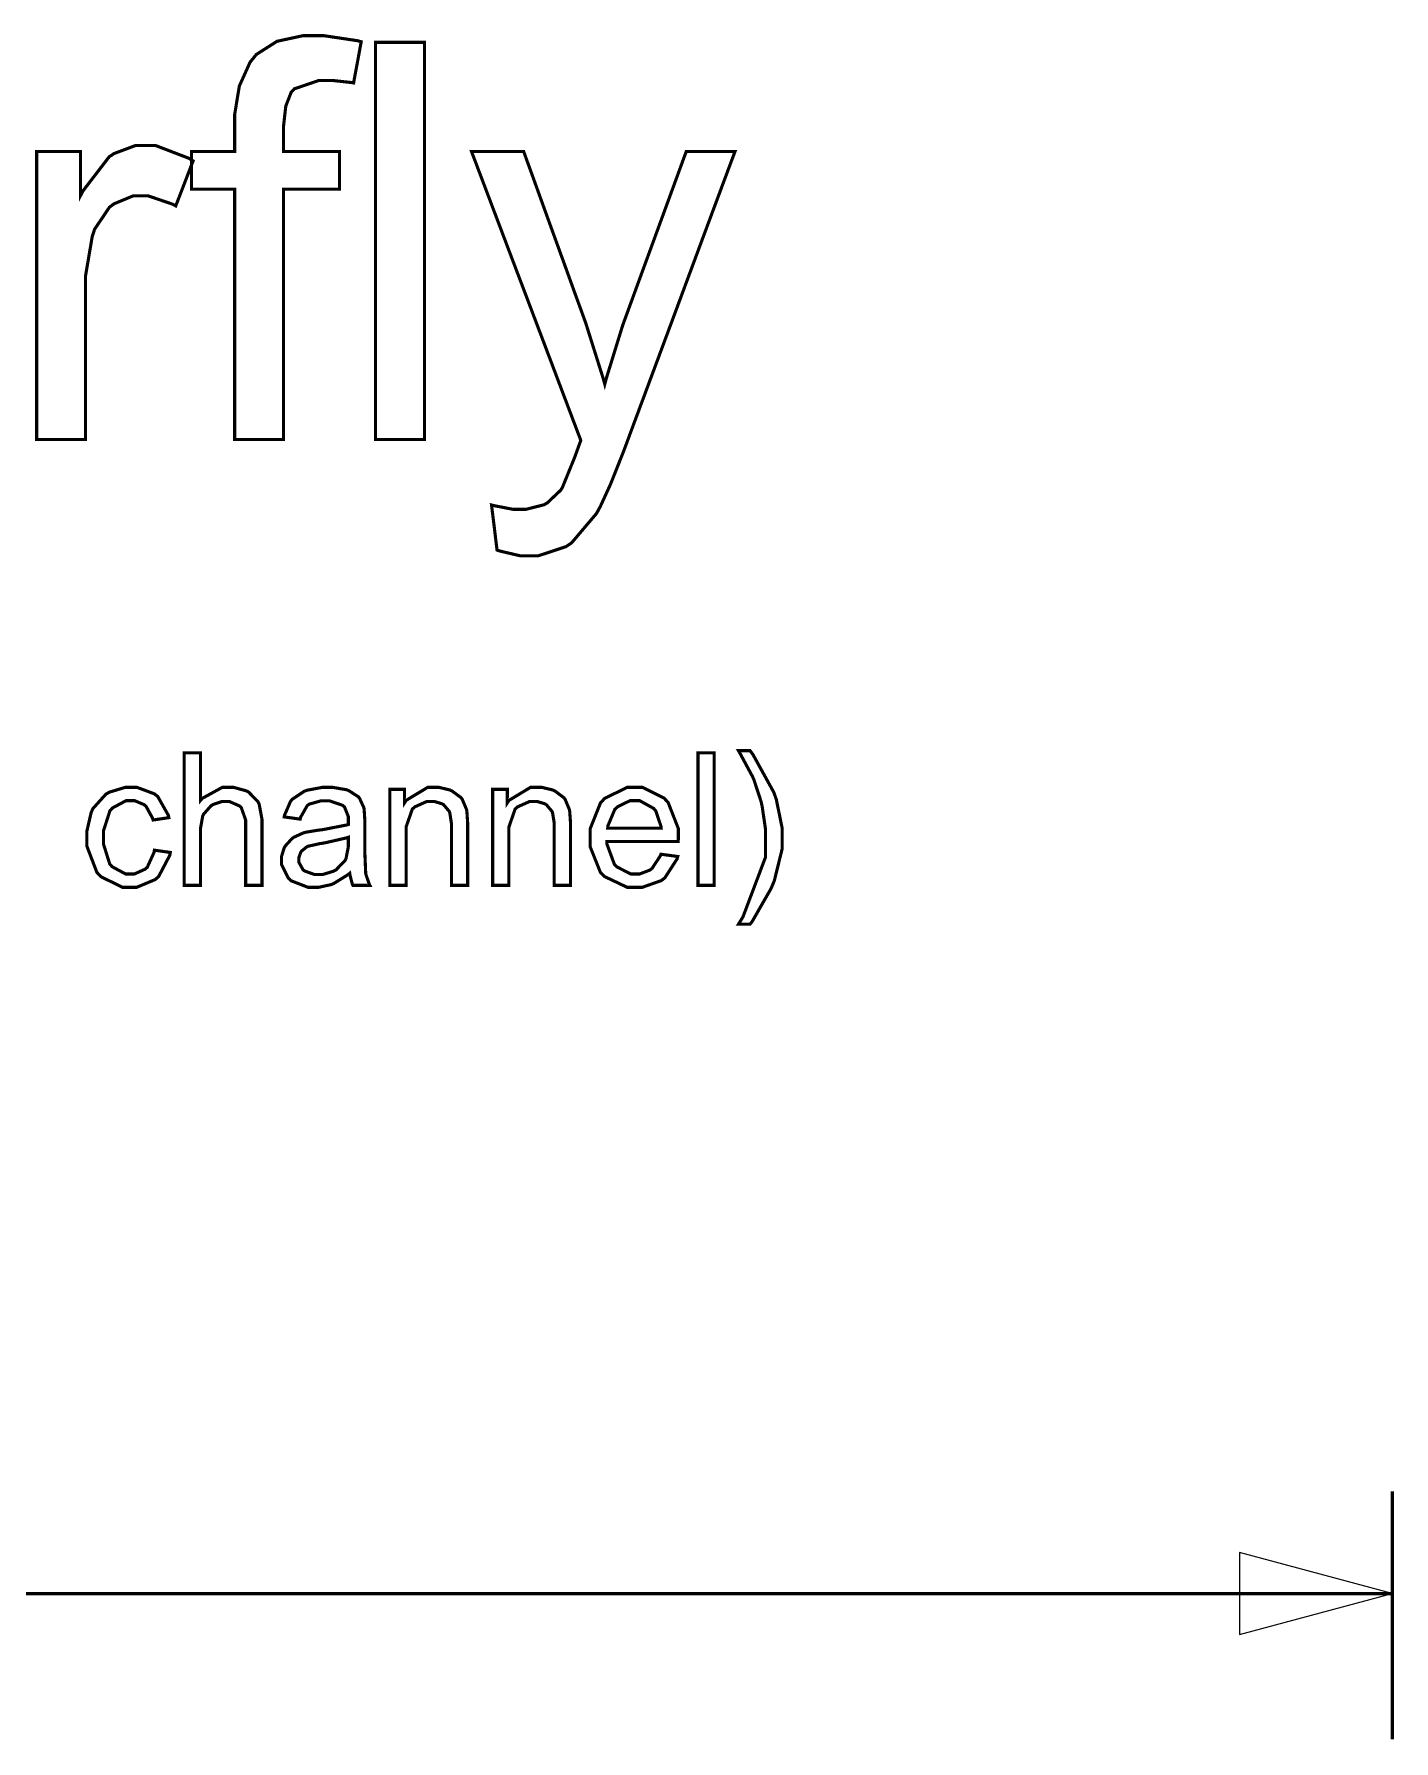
# Model space of a CAD drawing. Extents: x 1.04 to 7.6, y 1.38 to 10.43.
# Drawn here: x 5.73 to 7.037, y 8.793 to 10.433 of the extents above; entities that cross this region are included whole.
import ezdxf

# ---------------------------------------------------------------- set-up
doc = ezdxf.new("R2010")
doc.units = 0
doc.layers.get('0').update_dxf_attribs({"linetype": 'CONTINUOUS'})

msp = doc.modelspace()

# ---------------------------------------------------------------- linework, layer by layer
at = {"color": 250, "const_width": 0.003}
for points in [[(5.92236, 10.0435), (5.92236, 10.0435), (5.92236, 10.0811), (5.92236, 10.1637), (5.92236, 10.2464), (5.92236, 10.284), (5.92236, 10.284), (5.92236, 10.284), (5.91585, 10.284), (5.90158, 10.284), (5.88726, 10.284), (5.88081, 10.284), (5.88081, 10.284), (5.88081, 10.284), (5.88081, 10.3021), (5.88081, 10.3202), (5.88081, 10.3202), (5.88081, 10.3202), (5.88726, 10.3202), (5.90158, 10.3202), (5.91585, 10.3202), (5.92236, 10.3202), (5.92236, 10.3202), (5.92236, 10.3202), (5.92236, 10.3336), (5.92236, 10.3469), (5.92236, 10.3469), (5.92236, 10.3561), (5.92681, 10.3832), (5.93718, 10.4062), (5.94015, 10.4098), (5.94308, 10.4135), (5.963, 10.4262), (5.9879, 10.4316), (5.99621, 10.4316), (6.00814, 10.4316), (6.04025, 10.4268), (6.04394, 10.4258), (6.04394, 10.4258), (6.04281, 10.4196), (6.04031, 10.406), (6.03776, 10.3924), (6.03668, 10.3862), (6.03668, 10.3862), (6.03435, 10.3866), (6.01708, 10.3885), (6.01133, 10.3885), (6.00304, 10.3885), (5.97965, 10.3805), (5.97819, 10.3788), (5.97667, 10.3773), (5.97146, 10.3639), (5.96929, 10.3446), (5.96929, 10.3381), (5.96929, 10.3381), (5.96929, 10.3292), (5.96929, 10.3202), (5.96929, 10.3202), (5.96929, 10.3202), (5.97771, 10.3202), (5.99621, 10.3202), (6.01471, 10.3202), (6.02317, 10.3202), (6.02317, 10.3202), (6.02317, 10.3202), (6.02317, 10.3021), (6.02317, 10.284), (6.02317, 10.284), (6.02317, 10.284), (6.01471, 10.284), (5.99621, 10.284), (5.97771, 10.284), (5.96929, 10.284), (5.96929, 10.284), (5.96929, 10.284), (5.96929, 10.2464), (5.96929, 10.1637), (5.96929, 10.0811), (5.96929, 10.0435), (5.96929, 10.0435), (5.96929, 10.0435), (5.96192, 10.0435), (5.94581, 10.0435), (5.92969, 10.0435), (5.92236, 10.0435), (5.92236, 10.0435)], [(6.05778, 10.0435), (6.05778, 10.0435), (6.05778, 10.0599), (6.05778, 10.1032), (6.05778, 10.1643), (6.05778, 10.2344), (6.05778, 10.3045), (6.05778, 10.3656), (6.05778, 10.4089), (6.05778, 10.4252), (6.05778, 10.4252), (6.05778, 10.4252), (6.06511, 10.4252), (6.08122, 10.4252), (6.09733, 10.4252), (6.10471, 10.4252), (6.10471, 10.4252), (6.10471, 10.4252), (6.10471, 10.4089), (6.10471, 10.3656), (6.10471, 10.3045), (6.10471, 10.2344), (6.10471, 10.1643), (6.10471, 10.1032), (6.10471, 10.0599), (6.10471, 10.0435), (6.10471, 10.0435), (6.10471, 10.0435), (6.09733, 10.0435), (6.08122, 10.0435), (6.06511, 10.0435), (6.05778, 10.0435), (6.05778, 10.0435)], [(5.73204, 10.0435), (5.73204, 10.0435), (5.73204, 10.0867), (5.73204, 10.1819), (5.73204, 10.277), (5.73204, 10.3202), (5.73204, 10.3202), (5.73204, 10.3202), (5.73861, 10.3202), (5.7531, 10.3202), (5.76753, 10.3202), (5.77414, 10.3202), (5.77414, 10.3202), (5.77414, 10.3202), (5.77414, 10.3136), (5.77414, 10.299), (5.77414, 10.2845), (5.77414, 10.2778), (5.77414, 10.2778), (5.77681, 10.2828), (5.80171, 10.3152), (5.80404, 10.3167), (5.80632, 10.3183), (5.82715, 10.3261), (5.83415, 10.3261), (5.84619, 10.3261), (5.87825, 10.3138), (5.88238, 10.3112), (5.88238, 10.3112), (5.87972, 10.3045), (5.87403, 10.2896), (5.86828, 10.2747), (5.86567, 10.268), (5.86567, 10.268), (5.86279, 10.2696), (5.83936, 10.2776), (5.83154, 10.2776), (5.82465, 10.2776), (5.8061, 10.2699), (5.8041, 10.2683), (5.80203, 10.2668), (5.78765, 10.2455), (5.78678, 10.2427), (5.78543, 10.2386), (5.77897, 10.2007), (5.77897, 10.1881), (5.77897, 10.1881), (5.77897, 10.1655), (5.77897, 10.1158), (5.77897, 10.0661), (5.77897, 10.0435), (5.77897, 10.0435), (5.77897, 10.0435), (5.7716, 10.0435), (5.75549, 10.0435), (5.73936, 10.0435), (5.73204, 10.0435), (5.73204, 10.0435)], [(6.17453, 9.93718), (6.17453, 9.93718), (6.17367, 9.94396), (6.17188, 9.95888), (6.17003, 9.97379), (6.16922, 9.98053), (6.16922, 9.98053), (6.17176, 9.97988), (6.19, 9.97635), (6.19607, 9.97635), (6.20231, 9.97635), (6.21957, 9.98074), (6.22114, 9.98161), (6.22271, 9.98247), (6.23557, 9.99462), (6.2366, 9.99615), (6.23731, 9.99735), (6.24918, 10.0265), (6.25087, 10.0312), (6.25108, 10.0318), (6.25456, 10.0414), (6.25504, 10.0426), (6.25504, 10.0426), (6.25049, 10.0546), (6.23861, 10.086), (6.22179, 10.1305), (6.20253, 10.1814), (6.18321, 10.2324), (6.16639, 10.2769), (6.15451, 10.3083), (6.15001, 10.3202), (6.15001, 10.3202), (6.15001, 10.3202), (6.15782, 10.3202), (6.17507, 10.3202), (6.19228, 10.3202), (6.20014, 10.3202), (6.20014, 10.3202), (6.20014, 10.3202), (6.20258, 10.3134), (6.20915, 10.2953), (6.21837, 10.2697), (6.229, 10.2403), (6.23964, 10.211), (6.24886, 10.1854), (6.25543, 10.1674), (6.25792, 10.1605), (6.25792, 10.1605), (6.25976, 10.1554), (6.27653, 10.1022), (6.27806, 10.0966), (6.2794, 10.1018), (6.29546, 10.1538), (6.29736, 10.1589), (6.29736, 10.1589), (6.29986, 10.1658), (6.30653, 10.1841), (6.31597, 10.2099), (6.32682, 10.2395), (6.33768, 10.2692), (6.34711, 10.295), (6.35379, 10.3133), (6.35633, 10.3202), (6.35633, 10.3202), (6.35633, 10.3202), (6.36367, 10.3202), (6.37978, 10.3202), (6.39589, 10.3202), (6.40321, 10.3202), (6.40321, 10.3202), (6.40321, 10.3202), (6.39871, 10.3082), (6.38683, 10.2763), (6.37007, 10.2312), (6.35092, 10.1795), (6.33171, 10.1278), (6.31494, 10.0827), (6.30306, 10.0508), (6.29861, 10.0387), (6.29861, 10.0387), (6.29579, 10.0312), (6.28353, 10.0004), (6.27376, 9.97906), (6.27219, 9.97618), (6.27007, 9.97233), (6.24615, 9.94412), (6.24349, 9.94233), (6.24078, 9.94054), (6.21382, 9.93158), (6.20486, 9.93158), (6.19726, 9.93158), (6.17731, 9.93625), (6.17453, 9.93718)], [(6.41775, 9.57764), (6.41775, 9.57764), (6.41217, 9.57764), (6.40657, 9.57764), (6.40657, 9.57764), (6.41086, 9.58458), (6.43251, 9.64193), (6.43251, 9.66103), (6.43251, 9.66911), (6.42936, 9.69069), (6.42876, 9.69336), (6.42828, 9.69553), (6.42144, 9.71636), (6.42057, 9.71838), (6.41997, 9.71967), (6.40831, 9.74132), (6.40657, 9.74436), (6.40657, 9.74436), (6.41217, 9.74436), (6.41775, 9.74436), (6.41775, 9.74436), (6.42046, 9.74072), (6.44054, 9.70432), (6.44185, 9.70063), (6.44293, 9.69749), (6.44851, 9.67019), (6.44851, 9.66108), (6.44851, 9.64979), (6.44103, 9.61947), (6.43956, 9.61583), (6.43804, 9.61219), (6.41986, 9.5804), (6.41775, 9.57764)], [(5.87381, 9.61496), (5.87381, 9.61496), (5.87381, 9.63488), (5.87381, 9.6786), (5.87381, 9.72239), (5.87381, 9.74224), (5.87381, 9.74224), (5.87381, 9.74224), (5.88162, 9.74224), (5.88943, 9.74224), (5.88943, 9.74224), (5.88943, 9.74224), (5.88943, 9.73514), (5.88943, 9.71935), (5.88943, 9.70361), (5.88943, 9.69646), (5.88943, 9.69646), (5.89122, 9.69857), (5.91043, 9.70915), (5.91689, 9.70915), (5.92128, 9.70915), (5.93332, 9.70583), (5.93463, 9.70514), (5.93587, 9.70449), (5.94482, 9.69521), (5.94536, 9.69401), (5.9459, 9.69288), (5.94862, 9.67822), (5.94862, 9.67333), (5.94862, 9.67333), (5.94862, 9.66422), (5.94862, 9.64415), (5.94862, 9.62414), (5.94862, 9.61496), (5.94862, 9.61496), (5.94862, 9.61496), (5.94075, 9.61496), (5.93294, 9.61496), (5.93294, 9.61496), (5.93294, 9.61496), (5.93294, 9.62408), (5.93294, 9.64415), (5.93294, 9.66422), (5.93294, 9.67329), (5.93294, 9.67329), (5.93294, 9.67757), (5.92876, 9.68946), (5.92796, 9.69032), (5.92708, 9.69125), (5.91699, 9.69564), (5.91363, 9.69564), (5.91038, 9.69564), (5.90164, 9.69271), (5.90067, 9.69206), (5.89963, 9.69146), (5.89242, 9.68332), (5.89199, 9.68229), (5.89154, 9.68132), (5.88943, 9.66932), (5.88943, 9.66531), (5.88943, 9.66531), (5.88943, 9.65744), (5.88943, 9.64014), (5.88943, 9.62283), (5.88943, 9.61496), (5.88943, 9.61496), (5.88943, 9.61496), (5.88162, 9.61496), (5.87381, 9.61496), (5.87381, 9.61496)], [(6.36762, 9.61496), (6.36762, 9.61496), (6.36762, 9.63488), (6.36762, 9.6786), (6.36762, 9.72239), (6.36762, 9.74224), (6.36762, 9.74224), (6.36762, 9.74224), (6.37543, 9.74224), (6.38325, 9.74224), (6.38325, 9.74224), (6.38325, 9.74224), (6.38325, 9.72239), (6.38325, 9.6786), (6.38325, 9.63488), (6.38325, 9.61496), (6.38325, 9.61496), (6.38325, 9.61496), (6.37543, 9.61496), (6.36762, 9.61496), (6.36762, 9.61496)], [(5.84517, 9.64876), (5.84517, 9.64876), (5.85281, 9.64768), (5.86046, 9.6466), (5.86046, 9.6466), (5.86003, 9.64399), (5.84928, 9.62349), (5.8476, 9.62196), (5.84586, 9.6205), (5.82807, 9.61301), (5.82215, 9.61301), (5.81456, 9.61301), (5.79372, 9.62332), (5.79183, 9.62537), (5.78988, 9.62744), (5.78033, 9.65246), (5.78033, 9.66075), (5.78033, 9.66732), (5.7844, 9.685), (5.78526, 9.68685), (5.78608, 9.68875), (5.79861, 9.70264), (5.80029, 9.70356), (5.80197, 9.70454), (5.81717, 9.70915), (5.82226, 9.70915), (5.8284, 9.70915), (5.84517, 9.7029), (5.84679, 9.70161), (5.84836, 9.70036), (5.85856, 9.68235), (5.85906, 9.68001), (5.85906, 9.68001), (5.85146, 9.67888), (5.84392, 9.67774), (5.84392, 9.67774), (5.84353, 9.67931), (5.83713, 9.69092), (5.83621, 9.69168), (5.83529, 9.69249), (5.82601, 9.6964), (5.82292, 9.6964), (5.81808, 9.6964), (5.8049, 9.68935), (5.80365, 9.68793), (5.8024, 9.68653), (5.79628, 9.66754), (5.79628, 9.66118), (5.79628, 9.65446), (5.80219, 9.63564), (5.80339, 9.63422), (5.80458, 9.63286), (5.8176, 9.62582), (5.822, 9.62582), (5.82579, 9.62582), (5.83632, 9.63053), (5.83735, 9.63146), (5.83838, 9.63243), (5.84489, 9.64681), (5.84517, 9.64876)], [(6.03288, 9.62651), (6.03142, 9.62532), (6.01742, 9.61664), (6.01611, 9.6161), (6.01476, 9.61561), (6.00282, 9.61301), (5.99886, 9.61301), (5.993, 9.61301), (5.97683, 9.61925), (5.97547, 9.62044), (5.97407, 9.62169), (5.96729, 9.63493), (5.96729, 9.63932), (5.96729, 9.64242), (5.96983, 9.65076), (5.97038, 9.65169), (5.97086, 9.65267), (5.9776, 9.6601), (5.97846, 9.66064), (5.97928, 9.66124), (5.98861, 9.66547), (5.98969, 9.66575), (5.99046, 9.66596), (6.00206, 9.66792), (6.00364, 9.66808), (6.00678, 9.66846), (6.03, 9.67296), (6.03153, 9.67344), (6.03153, 9.67399), (6.03163, 9.67665), (6.03163, 9.67751), (6.03163, 9.68088), (6.02789, 9.69026), (6.02718, 9.69092), (6.02615, 9.69185), (6.01351, 9.69618), (6.00933, 9.69618), (6.00526, 9.69618), (5.99393, 9.69299), (5.99306, 9.69233), (5.99214, 9.69168), (5.98562, 9.68028), (5.98525, 9.6786), (5.98525, 9.6786), (5.9776, 9.67969), (5.96994, 9.68072), (5.96994, 9.68072), (5.97026, 9.6824), (5.97601, 9.69564), (5.97683, 9.69661), (5.9776, 9.69764), (5.98915, 9.70535), (5.99067, 9.70589), (5.99214, 9.70643), (6.00678, 9.70915), (6.01167, 9.70915), (6.01644, 9.70915), (6.02968, 9.70688), (6.03093, 9.70638), (6.03212, 9.70594), (6.04118, 9.70008), (6.04178, 9.69937), (6.04232, 9.69868), (6.04639, 9.68983), (6.04665, 9.68875), (6.04676, 9.6881), (6.04742, 9.67785), (6.04742, 9.67437), (6.04742, 9.67437), (6.04742, 9.66401), (6.04742, 9.65365), (6.04742, 9.65365), (6.04742, 9.64681), (6.04824, 9.62711), (6.04839, 9.62614), (6.04856, 9.62517), (6.05176, 9.61589), (6.05225, 9.61496), (6.05225, 9.61496), (6.04406, 9.61496), (6.03592, 9.61496), (6.03592, 9.61496), (6.03549, 9.61583), (6.03299, 9.62543), (6.03288, 9.62651)], [(6.07146, 9.61496), (6.07146, 9.61496), (6.07146, 9.62939), (6.07146, 9.66108), (6.07146, 9.69282), (6.07146, 9.70719), (6.07146, 9.70719), (6.07146, 9.70719), (6.07844, 9.70719), (6.0855, 9.70719), (6.0855, 9.70719), (6.0855, 9.70719), (6.0855, 9.70068), (6.0855, 9.69412), (6.0855, 9.69412), (6.08718, 9.69667), (6.10786, 9.70915), (6.11481, 9.70915), (6.1186, 9.70915), (6.1289, 9.70671), (6.1301, 9.70617), (6.13124, 9.70568), (6.13997, 9.69917), (6.14057, 9.69835), (6.14111, 9.69754), (6.14518, 9.68793), (6.1454, 9.68679), (6.14551, 9.68608), (6.14626, 9.67524), (6.14626, 9.6716), (6.14626, 9.6716), (6.14626, 9.66276), (6.14626, 9.64328), (6.14626, 9.62386), (6.14626, 9.61496), (6.14626, 9.61496), (6.14626, 9.61496), (6.13846, 9.61496), (6.13064, 9.61496), (6.13064, 9.61496), (6.13064, 9.61496), (6.13064, 9.62375), (6.13064, 9.64301), (6.13064, 9.66228), (6.13064, 9.67101), (6.13064, 9.67101), (6.13064, 9.67458), (6.12913, 9.68451), (6.12885, 9.68528), (6.12853, 9.68608), (6.12315, 9.69243), (6.1224, 9.69288), (6.12158, 9.69336), (6.11399, 9.69564), (6.11149, 9.69564), (6.10721, 9.69564), (6.09554, 9.69043), (6.09435, 9.68935), (6.0931, 9.68832), (6.08708, 9.67106), (6.08708, 9.66531), (6.08708, 9.66531), (6.08708, 9.65744), (6.08708, 9.64014), (6.08708, 9.62283), (6.08708, 9.61496), (6.08708, 9.61496), (6.08708, 9.61496), (6.07926, 9.61496), (6.07146, 9.61496), (6.07146, 9.61496)], [(6.17031, 9.61496), (6.17031, 9.61496), (6.17031, 9.62939), (6.17031, 9.66108), (6.17031, 9.69282), (6.17031, 9.70719), (6.17031, 9.70719), (6.17031, 9.70719), (6.17731, 9.70719), (6.18435, 9.70719), (6.18435, 9.70719), (6.18435, 9.70719), (6.18435, 9.70068), (6.18435, 9.69412), (6.18435, 9.69412), (6.18604, 9.69667), (6.20671, 9.70915), (6.21365, 9.70915), (6.21744, 9.70915), (6.22775, 9.70671), (6.22894, 9.70617), (6.23008, 9.70568), (6.23882, 9.69917), (6.23942, 9.69835), (6.23996, 9.69754), (6.24397, 9.68793), (6.24425, 9.68679), (6.24436, 9.68608), (6.24511, 9.67524), (6.24511, 9.6716), (6.24511, 9.6716), (6.24511, 9.66276), (6.24511, 9.64328), (6.24511, 9.62386), (6.24511, 9.61496), (6.24511, 9.61496), (6.24511, 9.61496), (6.23731, 9.61496), (6.22949, 9.61496), (6.22949, 9.61496), (6.22949, 9.61496), (6.22949, 9.62375), (6.22949, 9.64301), (6.22949, 9.66228), (6.22949, 9.67101), (6.22949, 9.67101), (6.22949, 9.67458), (6.22792, 9.68451), (6.22765, 9.68528), (6.22732, 9.68608), (6.22194, 9.69243), (6.22119, 9.69288), (6.22043, 9.69336), (6.21283, 9.69564), (6.21035, 9.69564), (6.206, 9.69564), (6.19433, 9.69043), (6.19314, 9.68935), (6.19189, 9.68832), (6.18593, 9.67106), (6.18593, 9.66531), (6.18593, 9.66531), (6.18593, 9.65744), (6.18593, 9.64014), (6.18593, 9.62283), (6.18593, 9.61496), (6.18593, 9.61496), (6.18593, 9.61496), (6.17811, 9.61496), (6.17031, 9.61496), (6.17031, 9.61496)], [(6.33203, 9.64486), (6.33203, 9.64486), (6.34011, 9.64378), (6.34819, 9.64268), (6.34819, 9.64268), (6.34754, 9.64035), (6.33578, 9.62213), (6.3341, 9.62082), (6.33236, 9.61951), (6.31392, 9.61301), (6.30778, 9.61301), (6.29975, 9.61301), (6.27778, 9.62343), (6.27582, 9.62549), (6.27382, 9.62756), (6.264, 9.65213), (6.264, 9.66032), (6.264, 9.66932), (6.27393, 9.69422), (6.27593, 9.69635), (6.27789, 9.69851), (6.29964, 9.70915), (6.30692, 9.70915), (6.31446, 9.70915), (6.33513, 9.69874), (6.33708, 9.69661), (6.33897, 9.69456), (6.34874, 9.6696), (6.34874, 9.66124), (6.34874, 9.66021), (6.34868, 9.65761), (6.34868, 9.65712), (6.34868, 9.65712), (6.33794, 9.65712), (6.31435, 9.65712), (6.29069, 9.65712), (6.28, 9.65712), (6.28, 9.65712), (6.28011, 9.65463), (6.28728, 9.63525), (6.28857, 9.6339), (6.28982, 9.6326), (6.30328, 9.62582), (6.30778, 9.62582), (6.31142, 9.62582), (6.3214, 9.62961), (6.32243, 9.63038), (6.3234, 9.63112), (6.33143, 9.64324), (6.33203, 9.64486)], [(6.28087, 9.66992), (6.28087, 9.66992), (6.28885, 9.66992), (6.30653, 9.66992), (6.32422, 9.66992), (6.33225, 9.66992), (6.33225, 9.66992), (6.33203, 9.67188), (6.3271, 9.68642), (6.32633, 9.68733), (6.32508, 9.68886), (6.31153, 9.6964), (6.30701, 9.6964), (6.30246, 9.6964), (6.29015, 9.69037), (6.28896, 9.68918), (6.28771, 9.68799), (6.28097, 9.67193), (6.28087, 9.66992)], [(6.03163, 9.66118), (6.03017, 9.66064), (6.00885, 9.65576), (6.00603, 9.65533), (6.00439, 9.65511), (5.993, 9.65256), (5.99235, 9.65224), (5.99164, 9.65196), (5.98649, 9.64774), (5.98617, 9.64719), (5.98579, 9.64665), (5.984, 9.6415), (5.984, 9.63976), (5.984, 9.63721), (5.9879, 9.63015), (5.98872, 9.62944), (5.98947, 9.62879), (5.99929, 9.62528), (6.00261, 9.62528), (6.00662, 9.62528), (6.01747, 9.62858), (6.01867, 9.62924), (6.01981, 9.62989), (6.02843, 9.63883), (6.02903, 9.63997), (6.0294, 9.6409), (6.03153, 9.65186), (6.03153, 9.65549), (6.03153, 9.65549), (6.03163, 9.66118), (6.03163, 9.66118)]]:
    msp.add_lwpolyline(points, close=True, dxfattribs=at)
at = {"color": 142, "const_width": 0.003}
for points in [[(7.035, 8.79417), (7.035, 9.03261)], [(4.65213, 8.93419), (7.035, 8.93419)]]:
    msp.add_lwpolyline(points, dxfattribs=at)
at = {"color": 142}
msp.add_lwpolyline([(6.88803, 8.89481), (7.035, 8.93419), (6.88803, 8.97358), (6.88803, 8.89481)], close=True, dxfattribs=at)

doc.saveas('drawing.dxf')
